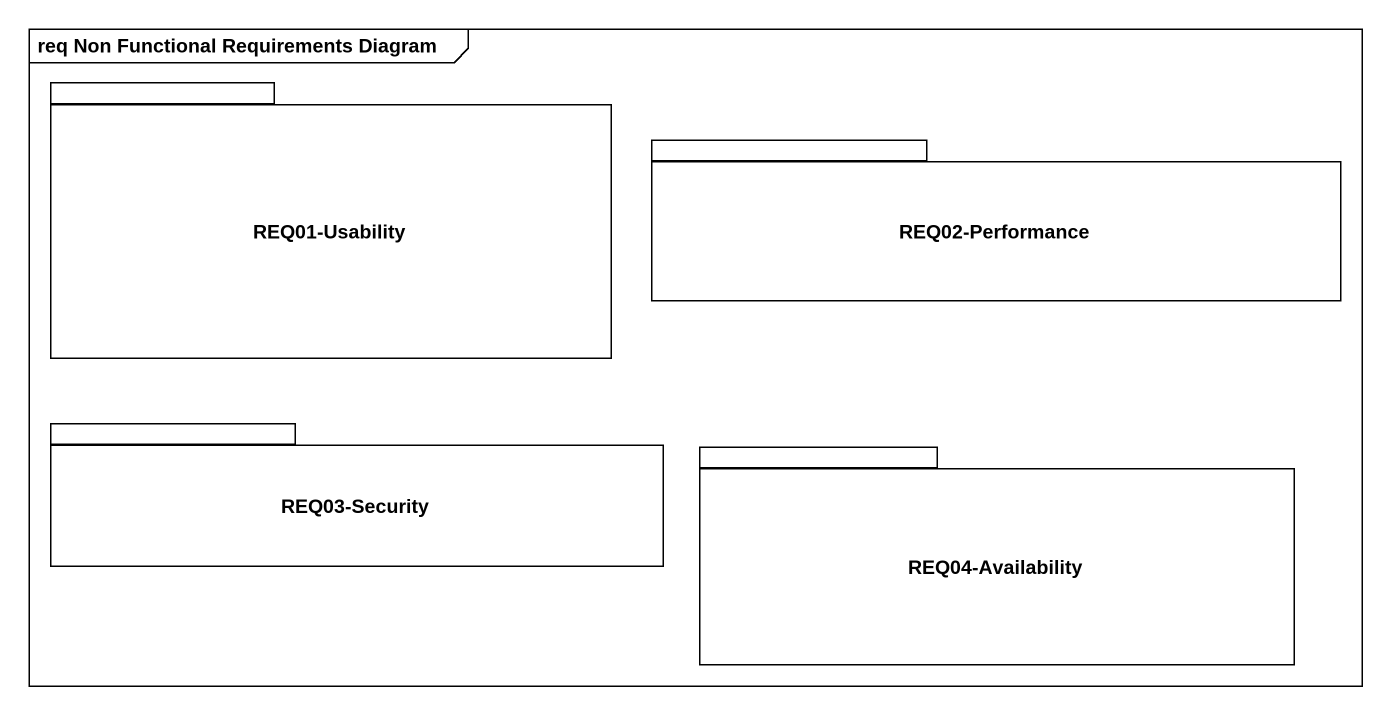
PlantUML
@startuml
mainframe req Non Functional Requirements Diagram
package "REQ01-Usability" as REQ01_Usability {
}
package "REQ02-Performance" as REQ02_Performance {
}
package "REQ03-Security" as REQ03_Security {
}
package "REQ04-Availability" as REQ04_Availability {
}
@enduml
